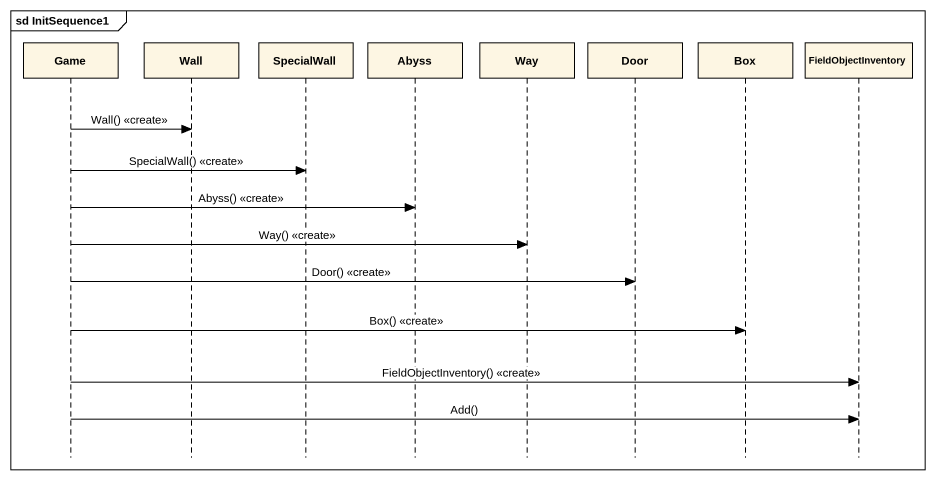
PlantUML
@startuml
mainframe sd InitSequence1
hide footbox
participant Game
participant Wall
participant SpecialWall
participant Abyss
participant Way
participant Door
participant "Box" as Box_
participant FieldObjectInventory

Game -> Wall : Wall() <<create>>
Game -> SpecialWall : SpecialWall() <<create>>
Game -> Abyss : Abyss() <<create>>
Game -> Way : Way() <<create>>
Game -> Door : Door() <<create>>
Game -> Box_ : Box() <<create>>
Game -> FieldObjectInventory : FieldObjectInventory() <<create>>
Game -> FieldObjectInventory : Add()
@enduml
